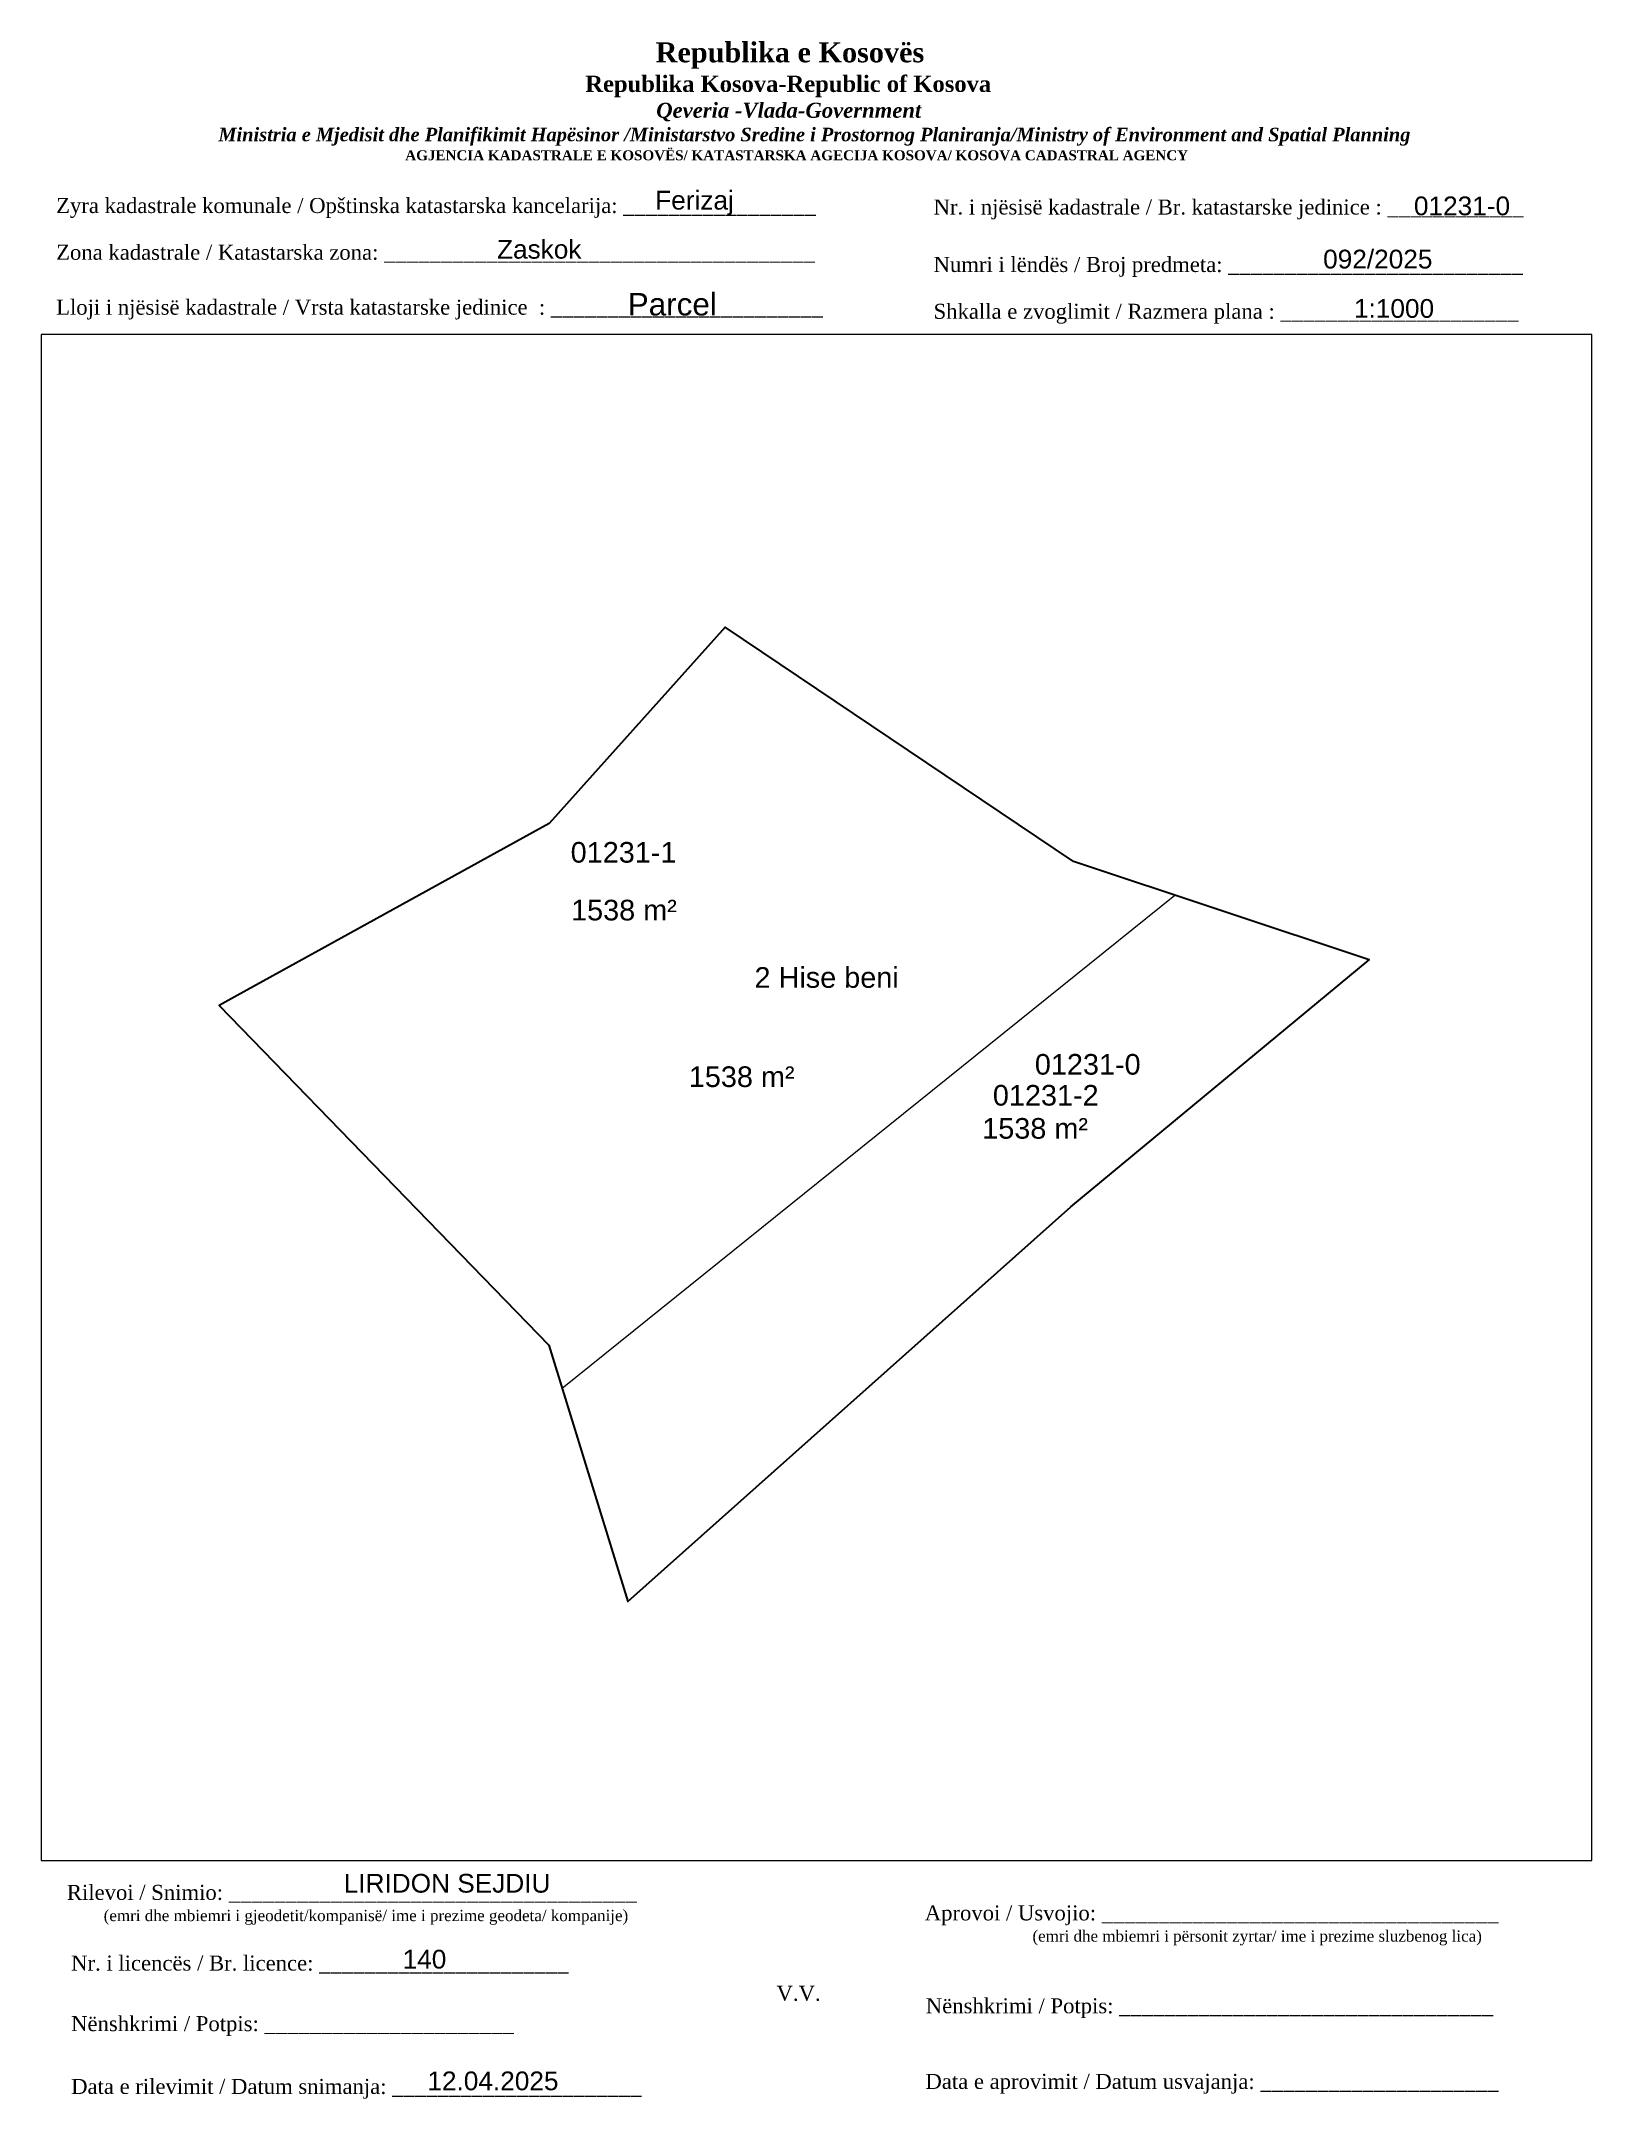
# Paper-space layout '1231' of a CAD drawing. Header units: metres, sheet in millimetres. Extents: x 1 to 208, y 2 to 276.
# The model-space entities are those that its viewports show. They can reach past a viewport. Long polylines and large blocks are cut down to what shows.
import ezdxf

# ---------------------------------------------------------------- set-up
doc = ezdxf.new("R2010")
doc.units = ezdxf.units.M
doc.layers.get('0').update_dxf_attribs({"lineweight": 0})
for name, color, linetype, lineweight in [('Korniza e jashtme', 7, 'Continuous', 0), ('Ndarje e re', 1, 'Continuous', 0), ('Nr Parceles Baze', 7, 'Continuous', 0), ('Parcela Baze', 7, 'Continuous', 0)]:
    doc.layers.add(name, color=color, linetype=linetype, lineweight=lineweight)
doc.styles.get("Standard").update_dxf_attribs({"font": 'arial.ttf'})

msp = doc.modelspace()

# ---------------------------------------------------------------- linework, layer by layer
at = {"layer": 'Ndarje e re', "flags": 128}
msp.add_lwpolyline([(7511242.64, 4687965.27), (7511302, 4688013.08)], dxfattribs=at)
at = {"layer": 'Parcela Baze', "lineweight": -3, "flags": 128}
msp.add_lwpolyline([(7511292.18, 4688016.34), (7511258.41, 4688039.04), (7511241.37, 4688020.01), (7511211.14, 4688003.33), (7511209.38, 4688002.36), (7511241.35, 4687969.45), (7511248.99, 4687944.61), (7511291.92, 4687982.84), (7511320.84, 4688006.8)], close=True, dxfattribs=at)

# ---------------------------------------------------------------- texts
at = {"layer": 'Ndarje e re'}
for s, p in [('01231-1', (7511243.45, 4688016.22)), ('1538 m²', (7511243.49, 4688010.62)), ('2 Hise beni', (7511261.27, 4688004.09)), ('1538 m²', (7511254.9, 4687994.47)), ('01231-2', (7511284.37, 4687992.67)), ('1538 m²', (7511283.34, 4687989.46))]:
    msp.add_text(s, height=2, dxfattribs=at).set_placement(p)
at = {"layer": 'Nr Parceles Baze'}
msp.add_text('01231-0', height=2, dxfattribs=at).set_placement((7511288.44, 4687995.67))

psp = doc.layouts.new('1231')

# ---------------------------------------------------------------- texts
for s, p in [('01231-0', (183.92, 252.84)), ('Zaskok', (61.73, 247.06)), ('092/2025 ', (171.82, 245.75)), ('1:1000', (175.93, 239.17)), ('LIRIDON SEJDIU ', (41.3, 29.28)), ('140', (49.15, 19.16)), ('12.04.2025', (52.45, 2.94))]:
    psp.add_text(s, height=2.5).set_placement(p)
for s, insert, char_height, width, attachment_point in [('\\pi77.297;{\\fBook Antiqua|b1|i0|c0|p18;\\H1.333x;Republika e Kosovës\\fTimes New Roman|b1|i0|c0|p18;\\P\\pi67.927;\\fBook Antiqua|b1|i0|c0|p18;\\H0.8125x;Republika Kosova-Republic of Kosova\\fTimes New Roman|b1|i0|c0|p18;\\P\\pi77.378;\\fBook Antiqua|b1|i1|c0|p18;\\H0.9233x;Qeveria -Vlada-Government \\P\\pi13.032,l6,t23.033;\\fTimes New Roman|b1|i1|c0|p18;\\H0.9x;Ministria e Mjedisit dhe Planifikimit Hapësinor /Ministarstvo Sredine i Prostornog Planiranja/Ministry of Environment and Spatial Planning\\P\\pi43.931,l0,tz;\\fBook Antiqua|b1|i0|c0|p18;\\H0.7406x;AGJENCIA KADASTRALE E KOSOVËS/ KATASTARSKA AGECIJA KOSOVA/ KOSOVA CADASTRAL AGENCY}', (5.57, 275.89), 2, 191.8237, 1), ('{\\fTimes New Roman|b0|i0|c0|p18;Zyra kadastrale komunale / Opštinska katastarska kancelarija: _________________}', (2.98, 255.14), 2, 100.6873, 1), ('Ferizaj', (88.05, 254.47), 2.5, 9.9735, 5), ('{\\fTimes New Roman|b0|i0|c0|p18;Nr. i njësisë kadastrale / Br. katastarske jedinice : ____________}', (119.91, 254.94), 2, 79.9484, 1), ('{\\fTimes New Roman|b0|i0|c0|p18;Zona kadastrale / Katastarska zona: ______________________________________}', (2.98, 248.91), 2, 100.6873, 1), ('{\\fTimes New Roman|b0|i0|c0|p18;Numri i lëndës / Broj predmeta: __________________________}', (119.91, 247.28), 2, 79.9484, 1), ('{\\fTimes New Roman|b0|i0|c0|p18;Lloji i njësisë kadastrale / Vrsta katastarske jedinice  : ________________________}', (2.98, 241.59), 2, 100.6873, 1), ('{\\fArial|b0|i0|c0|p34;Parcel}', (85.09, 240.96), 3, 11.2939, 5), ('{\\fTimes New Roman|b0|i0|c0|p18;Shkalla e zvoglimit / Razmera plana : _____________________}', (119.91, 241.04), 2, 79.9484, 1), ('{\\fTimes New Roman|b0|i0|c0|p18;Rilevoi / Snimio: ____________________________________\\P     \\H0.75x;(emri dhe mbiemri i gjeodetit/kompanisë/ ime i prezime geodeta/ kompanije)}', (42.38, 27.65), 2, 74.7958, 5), ('{\\fTimes New Roman|b0|i0|c0|p18; Aprovoi / Usvojio: ___________________________________\\P                    \\H0.75x;(emri dhe mbiemri i përsonit zyrtar/ ime i prezime sluzbenog lica)}', (117.98, 27.58), 2, 83.344, 1), ('{\\fTimes New Roman|b0|i0|c0|p18;Nr. i licencës / Br. licence: ______________________\\P                                }', (4.98, 20.89), 2, 83.344, 1), ('{\\fTimes New Roman|b0|i0|c0|p18;V.V.                                 }', (101.92, 15.84), 2, 5.7076, 5), ('{\\fTimes New Roman|b0|i0|c0|p18; Nënshkrimi / Potpis: _________________________________}', (118.12, 15.2), 2, 83.344, 1), ('{\\fTimes New Roman|b0|i0|c0|p18;Nënshkrimi / Potpis: ______________________\\P                                 }', (4.98, 12.82), 2, 83.344, 1), ('{\\fTimes New Roman|b0|i0|c0|p18;Data e rilevimit / Datum snimanja: ______________________\\P                                 }', (4.98, 4.45), 2, 83.344, 1), ('{\\fTimes New Roman|b0|i0|c0|p18; Data e aprovimit / Datum usvajanja: _____________________}', (118.07, 5.12), 2, 83.344, 1)]:
    psp.add_mtext(s, dxfattribs=dict(insert=insert, char_height=char_height, width=width, attachment_point=attachment_point))

# ---------------------------------------------------------------- viewports
at = {"layer": 'Korniza e jashtme', "view_target_point": (370776.43, 310629.57)}
psp.add_viewport(center=(104.31, 135.25), size=(206.65, 203.4046), view_center_point=(7140490.85, 4377363.88), view_height=147.9344, dxfattribs=at)

doc.saveas('drawing.dxf')
